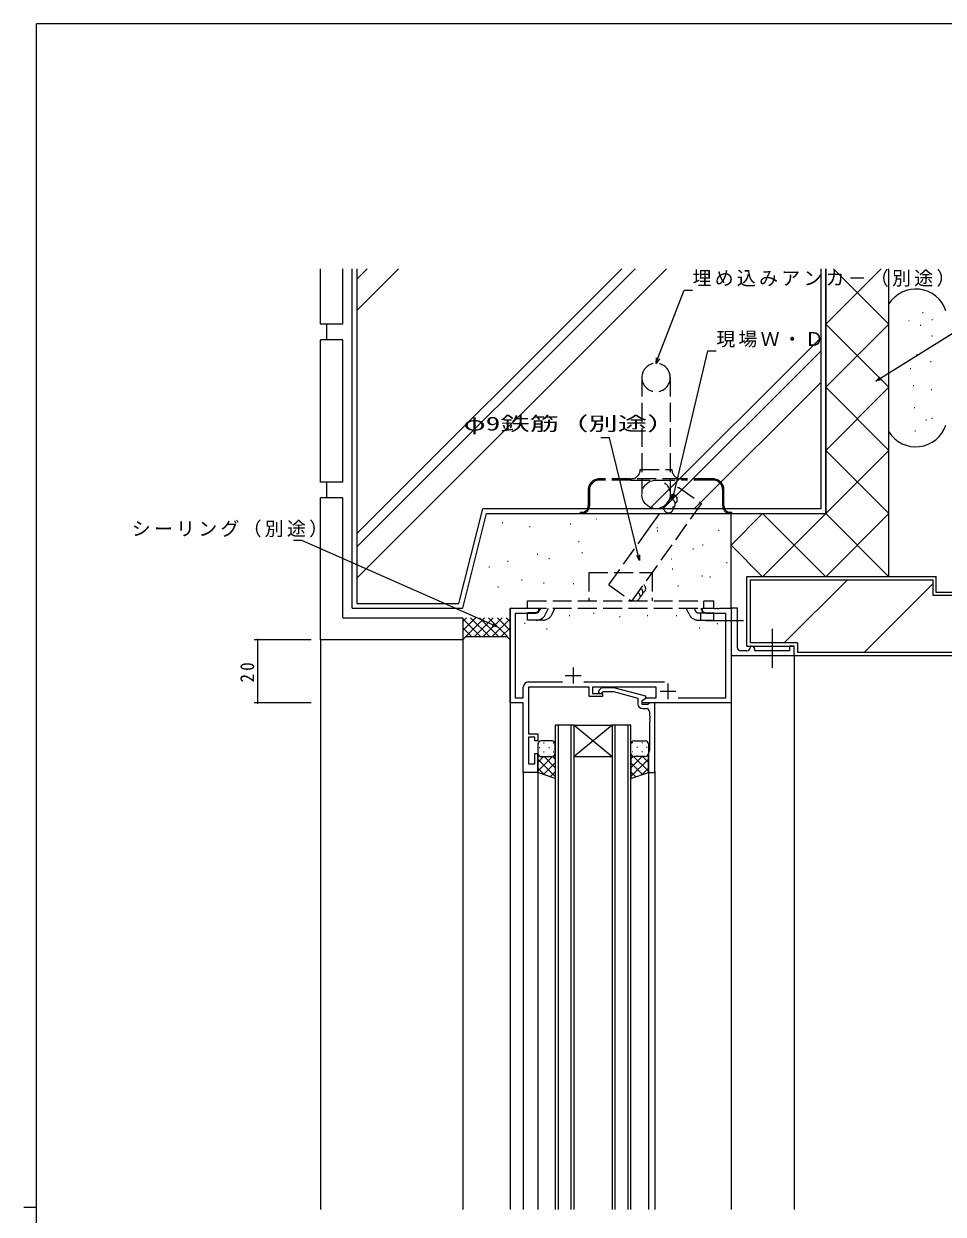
# Model space of a CAD drawing. Units: millimetres, scale not verified. Extents: x -567 to 567, y -403 to 403.
# Drawn here: x -566.7 to -275.6, y 21.8 to 399 of the extents above; entities that cross this region are included whole.
import ezdxf
from ezdxf.enums import TextEntityAlignment as Align

# ---------------------------------------------------------------- set-up
doc = ezdxf.new("R2010")
doc.units = ezdxf.units.MM
doc.header["$LTSCALE"] = 2
for name, pattern in [('USER2', [13, 10, -1, 1, -1]), ('USER3', [4, 3, -1]), ('USER4', [0.1875, 0.125, -0.0625])]:
    doc.linetypes.add(name, pattern=pattern)
for name, color, linetype, lineweight in [('0-1_YKK_ZWAK', 7, 'Continuous', 18), ('0-3_YKK_11', 7, 'Continuous', 18), ('0-4_YKK_12', 2, 'Continuous', 18), ('0-5_YSS_K', 3, 'Continuous', 18), ('0-6_YKK_13', 4, 'USER3', 18), ('0-7_YKK_D', 6, 'Continuous', 18)]:
    doc.layers.add(name, color=color, linetype=linetype, lineweight=lineweight)
doc.styles.add('ＭＳ ゴシック', font='')
doc.styles.get('ＭＳ ゴシック').set_extended_font_data('MS Gothic')

msp = doc.modelspace()

# ---------------------------------------------------------------- linework, layer by layer
at = {"layer": '0-1_YKK_ZWAK'}
for p, q in [((-562.726, -350.982), (-562.726, 399.018)), ((537.274, 399.018), (-562.726, 399.018)), ((-566.726, 24.018), (-562.726, 24.018))]:
    msp.add_line(p, q, dxfattribs=at)
at = {"layer": '0-3_YKK_11'}
for p, q in [((-412.728, 213.834), (-403.728, 213.834)), ((-412.728, 183.834), (-412.728, 213.834)), ((-411.098, 212.204), (-411.098, 185.464)), ((-404.819, 212.204), (-411.098, 212.204)), ((-403.728, 212.834), (-404.819, 212.204)), ((-403.728, 213.834), (-403.728, 212.834)), ((-351.728, 213.834), (-348.186, 213.834)), ((-351.728, 212.834), (-351.728, 213.834)), ((-350.637, 212.204), (-351.728, 212.834)), ((-344.358, 212.204), (-350.637, 212.204)), ((-348.186, 213.834), (-348.003, 213.714)), ((-348.003, 213.714), (-347.453, 213.714)), ((-347.453, 213.714), (-347.27, 213.834)), ((-347.27, 213.834), (-347.186, 213.834)), ((-347.186, 213.834), (-347.003, 213.714)), ((-347.003, 213.714), (-346.453, 213.714)), ((-346.453, 213.714), (-346.27, 213.834)), ((-346.27, 213.834), (-342.728, 213.834)), ((-344.358, 185.464), (-344.358, 212.204)), ((-342.728, 213.834), (-342.728, 183.834)), ((-342.728, 213.834), (-342.728, 200.334)), ((-340.728, 213.834), (-342.728, 213.834)), ((-340.728, 201.334), (-340.728, 213.834)), ((-342.728, 200.334), (-342.728, 198.834)), ((-337.728, 200.334), (-339.728, 200.334)), ((-336.728, 201.834), (-336.728, 201.334)), ((-336.228, 201.834), (-336.728, 201.834)), ((-335.228, 200.334), (-335.228, 200.834)), ((-324.228, 200.334), (-335.228, 200.334)), ((-324.228, 201.834), (-324.228, 200.334)), ((-322.728, 201.834), (-324.228, 201.834)), ((-322.728, 198.834), (-322.728, 201.834)), ((-342.728, 198.834), (-322.728, 198.834)), ((-395.228, 192.534), (-390.228, 192.534)), ((-392.728, 195.034), (-392.728, 190.034)), ((-408.528, 185.464), (-408.528, 188.864)), ((-406.928, 190.464), (-396.078, 190.464)), ((-406.898, 188.834), (-406.898, 174.034)), ((-387.628, 188.834), (-406.898, 188.834)), ((-389.377, 190.464), (-363.821, 190.464)), ((-387.628, 185.834), (-387.628, 188.834)), ((-386.628, 188.834), (-386.628, 186.834)), ((-366.428, 188.834), (-386.628, 188.834)), ((-383.776, 188.634), (-384.552, 187.858)), ((-379.831, 188.634), (-383.776, 188.634)), ((-369.728, 185.927), (-379.831, 188.634)), ((-366.428, 185.464), (-366.428, 188.834)), ((-362.728, 190.034), (-362.728, 185.034)), ((-411.098, 185.464), (-408.528, 185.464)), ((-383.428, 185.834), (-387.628, 185.834)), ((-386.628, 186.834), (-383.428, 186.834)), ((-383.704, 187.01), (-383.279, 187.434)), ((-383.428, 186.834), (-383.428, 185.834)), ((-383.279, 187.434), (-379.989, 187.434)), ((-379.989, 187.434), (-372.228, 185.354)), ((-372.228, 185.354), (-372.228, 183.534)), ((-370.928, 184.634), (-369.49, 185.464)), ((-370.928, 184.634), (-369.728, 185.327)), ((-369.728, 185.327), (-369.728, 185.927)), ((-369.49, 185.464), (-366.428, 185.464)), ((-365.228, 187.534), (-360.228, 187.534)), ((-359.488, 185.464), (-344.358, 185.464)), ((-408.528, 183.834), (-412.728, 183.834)), ((-408.528, 161.834), (-408.528, 183.834)), ((-370.928, 183.334), (-370.928, 184.634)), ((-370.928, 183.834), (-370.928, 184.634)), ((-342.728, 183.834), (-370.928, 183.834)), ((-369.128, 183.334), (-370.928, 183.334)), ((-370.728, 182.034), (-369.558, 182.034)), ((-368.928, 183.534), (-369.128, 183.334)), ((-368.628, 183.834), (-368.928, 183.534)), ((-366.928, 183.834), (-368.628, 183.834)), ((-366.928, 161.834), (-366.928, 183.834)), ((-368.558, 181.034), (-368.558, 179.792)), ((-368.558, 179.792), (-368.438, 179.609)), ((-368.438, 179.059), (-368.558, 178.876)), ((-368.558, 178.876), (-368.558, 178.792)), ((-368.558, 178.792), (-368.438, 178.609)), ((-368.438, 178.059), (-368.558, 177.876)), ((-368.558, 177.876), (-368.558, 168.85)), ((-368.438, 179.609), (-368.438, 179.059)), ((-368.438, 178.609), (-368.438, 178.059)), ((-406.898, 174.034), (-403.928, 174.034)), ((-403.928, 174.034), (-403.928, 171.834)), ((-406.898, 173.034), (-406.898, 164.534)), ((-404.928, 173.034), (-406.898, 173.034)), ((-404.928, 171.834), (-404.928, 173.034)), ((-403.928, 171.834), (-404.928, 171.834)), ((-404.928, 167.834), (-403.928, 167.834)), ((-404.928, 164.534), (-404.928, 167.834)), ((-403.928, 167.834), (-403.928, 161.834)), ((-368.558, 168.85), (-368.928, 167.834)), ((-368.928, 167.834), (-368.928, 161.834)), ((-406.898, 164.534), (-404.928, 164.534)), ((-403.928, 161.834), (-408.528, 161.834)), ((-368.928, 161.834), (-366.928, 161.834))]:
    msp.add_line(p, q, dxfattribs=at)
for centre, radius, start, end in [((-339.728, 201.334), 1, 179.99992, 270.00008), ((-337.728, 201.334), 1, 270.00004, 359.99985), ((-336.228, 200.834), 1, 359.99981, 89.99996), ((-406.928, 188.864), 1.6, 90.00001, 179.99999), ((-384.128, 187.434), 0.6, 134.99999, 315.00001), ((-370.728, 183.534), 1.5, 180.00001, 269.99999), ((-369.558, 181.034), 1, 0.00001, 89.99999)]:
    msp.add_arc(centre, radius, start, end, dxfattribs=at)
at = {"layer": '0-4_YKK_12'}
for p, q in [((-412.728, 213.834), (-412.728, 23.334)), ((-342.728, 213.834), (-342.728, 23.334)), ((-322.728, 198.834), (-322.728, 23.334)), ((-392.428, 176.833), (-398.428, 176.833)), ((-398.428, 176.833), (-398.428, 23.334)), ((-397.428, 23.334), (-397.428, 176.833)), ((-393.428, 176.833), (-393.428, 23.334)), ((-380.428, 176.833), (-392.428, 166.833)), ((-392.428, 176.833), (-380.428, 166.833)), ((-392.428, 176.833), (-380.428, 176.833)), ((-392.428, 23.334), (-392.428, 176.833)), ((-374.428, 176.833), (-380.428, 176.833)), ((-380.428, 176.833), (-380.428, 23.334)), ((-379.428, 23.334), (-379.428, 176.833)), ((-375.428, 176.833), (-375.428, 23.334)), ((-374.428, 23.334), (-374.428, 176.833)), ((-392.428, 166.833), (-380.428, 166.833)), ((-403.928, 162.334), (-403.928, 23.334)), ((-408.528, 162.133), (-408.528, 23.334)), ((-368.928, 162.133), (-368.928, 23.334)), ((-366.928, 162.134), (-366.928, 23.334))]:
    msp.add_line(p, q, dxfattribs=at)
at = {"layer": '0-5_YSS_K'}
for p, q in [((-472.726, 303.835), (-472.726, 321.345)), ((-465.726, 303.835), (-465.726, 321.345)), ((-462.728, 213.835), (-462.728, 321.345)), ((-363.233, 321.345), (-461.228, 223.35)), ((-448.086, 321.345), (-461.228, 308.203)), ((-373.133, 321.345), (-461.228, 233.25)), ((-457.986, 321.345), (-461.228, 318.102)), ((-377.375, 321.345), (-461.228, 237.492)), ((-461.228, 321.345), (-461.228, 215.335)), ((-314.228, 245.335), (-314.228, 321.345)), ((-312.728, 321.345), (-312.728, 243.835)), ((-312.728, 303.835), (-295.218, 321.345)), ((-312.728, 243.835), (-312.728, 321.345)), ((-292.728, 303.835), (-310.238, 321.345)), ((-292.728, 223.847), (-292.728, 321.345)), ((-292.728, 269.714), (-292.728, 310.249)), ((-282.053, 307.5), (-281.853, 307.5)), ((-465.726, 303.835), (-472.726, 303.835)), ((-470.726, 298.835), (-470.726, 303.835)), ((-312.728, 283.835), (-292.728, 303.835)), ((-292.728, 283.835), (-312.728, 303.835)), ((-286.483, 305.039), (-286.283, 305.039)), ((-282.792, 303.563), (-282.592, 303.563)), ((-279.101, 305.285), (-278.901, 305.285)), ((-465.726, 298.835), (-472.726, 298.835)), ((-472.726, 253.835), (-472.726, 298.835)), ((-465.726, 253.835), (-465.726, 298.835)), ((-314.228, 299.639), (-368.532, 245.335)), ((-279.101, 300.118), (-278.901, 300.118)), ((-314.228, 295.397), (-364.29, 245.335)), ((-284.022, 294.212), (-283.822, 294.212)), ((-279.593, 291.998), (-279.393, 291.998)), ((-285.99, 289.783), (-285.79, 289.783)), ((-314.228, 285.497), (-354.39, 245.335)), ((-312.728, 263.835), (-292.728, 283.835)), ((-292.728, 263.835), (-312.728, 283.835)), ((-285.006, 284.37), (-284.806, 284.37)), ((-279.347, 283.139), (-279.147, 283.139)), ((-284.76, 277.48), (-284.56, 277.48)), ((-281.069, 273.543), (-280.869, 273.543)), ((-279.101, 274.035), (-278.901, 274.035)), ((-284.514, 270.098), (-284.314, 270.098)), ((-292.728, 243.835), (-312.728, 263.835)), ((-312.728, 243.835), (-292.728, 263.835)), ((-465.726, 253.835), (-472.726, 253.835)), ((-470.726, 248.835), (-470.726, 253.835)), ((-472.726, 203.835), (-472.726, 248.835)), ((-465.726, 248.835), (-472.726, 248.835)), ((-465.726, 210.835), (-465.726, 248.835)), ((-428.899, 215.335), (-421.399, 245.335)), ((-314.228, 245.335), (-421.399, 245.335)), ((-427.728, 213.835), (-420.228, 243.835)), ((-420.228, 243.835), (-312.728, 243.835)), ((-385.397, 242.198), (-385.197, 242.198)), ((-342.728, 233.835), (-332.728, 243.835)), ((-342.728, 213.834), (-342.728, 243.835)), ((-332.728, 223.834), (-312.728, 243.835)), ((-312.727, 223.834), (-332.728, 243.835)), ((-312.73, 223.834), (-292.728, 243.835)), ((-292.728, 223.835), (-312.728, 243.835)), ((-415.18, 240.99), (-414.98, 240.99)), ((-406.57, 239.744), (-406.37, 239.744)), ((-393.647, 240.588), (-393.447, 240.588)), ((-366.279, 239.38), (-366.079, 239.38)), ((-366.1, 238.34), (-365.9, 238.34)), ((-346.684, 238.574), (-346.484, 238.574)), ((-391.031, 234.953), (-390.831, 234.953)), ((-351.789, 233.947), (-351.589, 233.947)), ((-404.112, 230.928), (-403.912, 230.928)), ((-389.961, 231.469), (-389.761, 231.469)), ((-354.872, 232.638), (-354.672, 232.638)), ((-332.727, 223.834), (-342.728, 233.835)), ((-419.406, 226.903), (-419.206, 226.903)), ((-413.57, 228.715), (-413.37, 228.715)), ((-400.487, 229.597), (-400.287, 229.597)), ((-361.65, 229.52), (-361.45, 229.52)), ((-361.422, 226.322), (-361.222, 226.322)), ((-344.142, 228.312), (-343.942, 228.312)), ((-409.143, 222.813), (-408.943, 222.813)), ((-351.991, 224.086), (-351.791, 224.086)), ((-349.491, 223.749), (-349.291, 223.749)), ((-336.728, 222.847), (-336.728, 202.847)), ((-336.728, 222.847), (-278.728, 222.847)), ((-325.865, 202.847), (-305.865, 222.847)), ((-278.728, 217.847), (-278.728, 222.847)), ((-277.728, 218.847), (-277.728, 223.847)), ((-416.589, 220.665), (-416.389, 220.665)), ((-402.125, 221.878), (-401.925, 221.878)), ((-392.768, 221.644), (-392.568, 221.644)), ((-359.55, 220.942), (-359.35, 220.942)), ((-300.581, 199.847), (-278.728, 221.7)), ((-262.728, 218.847), (-277.728, 218.847)), ((-461.228, 215.335), (-428.899, 215.335)), ((-261.728, 217.847), (-278.728, 217.847)), ((-462.728, 213.835), (-427.728, 213.835)), ((-393.994, 211.581), (-393.794, 211.581)), ((-386.274, 212.29), (-386.074, 212.29)), ((-378.022, 211.226), (-377.822, 211.226)), ((-369.327, 211.581), (-369.127, 211.581)), ((-360.099, 211.581), (-359.899, 211.581)), ((-465.726, 210.835), (-427.726, 210.835)), ((-427.726, 209.636), (-426.527, 210.835)), ((-427.726, 206.808), (-423.699, 210.835)), ((-427.726, 203.98), (-420.87, 210.835)), ((-427.726, 210.492), (-422.069, 204.835)), ((-427.726, 207.664), (-424.898, 204.835)), ((-425.241, 210.835), (-419.241, 204.835)), ((-424.042, 204.835), (-418.042, 210.835)), ((-422.412, 210.835), (-416.412, 204.835)), ((-421.214, 204.835), (-415.214, 210.835)), ((-419.584, 210.835), (-413.584, 204.835)), ((-418.385, 204.835), (-412.728, 210.492)), ((-416.755, 210.835), (-412.728, 206.808)), ((-415.557, 204.835), (-412.728, 207.664)), ((-413.927, 210.835), (-412.728, 209.636)), ((-408.191, 209.096), (-407.991, 209.096)), ((-352.823, 207.588), (-352.623, 207.588)), ((-347.144, 209.007), (-346.944, 209.007)), ((-472.726, 203.835), (-472.726, 23.334)), ((-426.726, 204.835), (-427.726, 203.835)), ((-427.726, 203.835), (-427.726, 23.334)), ((-401.181, 207.321), (-400.981, 207.321)), ((-337.728, 201.847), (-322.728, 201.847)), ((-321.728, 202.847), (-336.728, 202.847)), ((-322.728, 198.847), (-322.728, 201.847)), ((-321.728, 202.847), (-321.728, 199.847)), ((-322.728, 198.847), (-252.728, 198.848)), ((-253.728, 199.847), (-321.728, 199.847))]:
    msp.add_line(p, q, dxfattribs=at)
at = {"layer": '0-5_YSS_K', "linetype": 'USER3'}
for p, q in [((-368.907, 238.864), (-359.336, 252.251)), ((-359.336, 252.251), (-352.015, 247.017)), ((-381.487, 221.268), (-368.907, 238.864))]:
    msp.add_line(p, q, dxfattribs=at)
msp.add_lwpolyline([(-381.487, 221.268), (-374.165, 216.034), (-352.015, 247.017)], dxfattribs=at)
at = {"layer": '0-5_YSS_K'}
for points in [[(-337.728, 201.847), (-337.728, 223.847), (-277.728, 223.847)], [(-427.726, 210.835), (-427.726, 203.835), (-472.726, 203.835)], [(-426.726, 204.835), (-413.728, 204.835), (-412.728, 203.835)]]:
    msp.add_lwpolyline(points, dxfattribs=at)
for centre, start, end in [((-284.228, 304.982), 18.19487, 148.21167), ((-284.228, 274.982), 211.78833, 341.80513)]:
    msp.add_arc(centre, 10, start, end, dxfattribs=at)
at = {"layer": '0-5_YSS_K', "linetype": 'USER3'}
for centre, start, end in [((-361.253, 248.243), 304.43628, 118.90478), ((-362.548, 245.537), 150.1514, 70.27066), ((-361.9, 246.89), 304.43628, 92.97159)]:
    msp.add_arc(centre, 1.5, start, end, dxfattribs=at)
at = {"layer": '0-5_YSS_K', "linetype": 'USER4'}
for centre, start in [((-373.016, 217.641), 234.43689), ((-372.144, 218.861), 294.43686), ((-371.271, 220.082), 294.43686)]:
    msp.add_arc(centre, 1.5, start, 54.43687, dxfattribs=at)
at = {"layer": '0-6_YKK_13'}
for p, q in [((-370.978, 286.935), (-370.978, 249.935)), ((-361.978, 286.935), (-361.978, 249.935)), ((-371.478, 257.835), (-361.478, 257.835)), ((-374.478, 254.835), (-384.478, 254.835)), ((-374.478, 254.435), (-384.478, 254.435)), ((-358.478, 254.835), (-374.478, 254.835)), ((-374.478, 254.435), (-358.478, 254.435)), ((-348.478, 254.835), (-358.478, 254.835)), ((-348.478, 254.435), (-358.478, 254.435)), ((-387.978, 251.335), (-387.978, 246.235)), ((-387.578, 251.335), (-387.578, 246.235)), ((-345.378, 246.235), (-345.378, 251.335)), ((-344.978, 246.235), (-344.978, 251.335)), ((-390.478, 244.235), (-389.978, 244.235)), ((-389.978, 243.835), (-342.978, 243.835)), ((-342.978, 244.235), (-342.478, 244.235)), ((-387.729, 225.134), (-367.729, 225.134)), ((-387.729, 225.134), (-387.729, 216.134)), ((-367.729, 225.134), (-367.729, 216.134)), ((-407.229, 216.134), (-348.229, 216.134)), ((-407.229, 213.834), (-407.229, 216.134)), ((-351.405, 213.834), (-351.405, 216.134)), ((-348.229, 213.834), (-348.229, 216.134)), ((-407.229, 213.834), (-348.229, 213.834)), ((-407.229, 210.034), (-407.229, 212.334)), ((-404.456, 212.334), (-407.229, 212.334)), ((-403.113, 213.834), (-403.552, 212.906)), ((-401.474, 211.922), (-400.569, 213.834)), ((-399.406, 211.939), (-398.523, 213.834)), ((-356.052, 211.939), (-356.935, 213.834)), ((-354.398, 213.834), (-353.967, 212.911)), ((-353.061, 212.334), (-348.229, 212.334)), ((-352.345, 213.834), (-351.635, 212.334)), ((-352.286, 210.034), (-352.286, 212.334)), ((-348.229, 210.034), (-348.229, 212.334)), ((-404.456, 210.034), (-407.229, 210.034)), ((-402.397, 210.034), (-404.935, 210.034)), ((-353.061, 210.034), (-350.523, 210.034)), ((-350.523, 210.034), (-348.229, 210.034))]:
    msp.add_line(p, q, dxfattribs=at)
at = {"layer": '0-6_YKK_13', "linetype": 'USER2'}
for p, q in [((-338.785, 209.834), (-350.769, 209.834)), ((-329.728, 207.272), (-329.728, 194.901))]:
    msp.add_line(p, q, dxfattribs=at)
at = {"layer": '0-6_YKK_13', "linetype": 'Continuous'}
for p, q in [((-403.928, 170.834), (-403.928, 167.834)), ((-403.508, 169.754), (-403.308, 169.754)), ((-399.427, 171.834), (-402.928, 171.834)), ((-402.093, 171.169), (-401.893, 171.169)), ((-400.478, 169.754), (-400.278, 169.754)), ((-399.063, 171.169), (-398.863, 171.169)), ((-398.428, 167.834), (-398.428, 170.834)), ((-374.428, 167.834), (-374.428, 170.834)), ((-373.793, 171.169), (-373.993, 171.169)), ((-373.429, 171.834), (-369.928, 171.834)), ((-372.378, 169.754), (-372.578, 169.754)), ((-370.763, 171.169), (-370.963, 171.169)), ((-369.348, 169.754), (-369.548, 169.754)), ((-368.928, 170.834), (-368.928, 167.834)), ((-403.928, 161.834), (-403.928, 167.834)), ((-403.928, 162.175), (-399.269, 166.834)), ((-403.928, 165.003), (-402.097, 166.834)), ((-398.428, 160.486), (-403.928, 165.986)), ((-403.342, 166.924), (-403.308, 166.924)), ((-402.928, 166.834), (-399.428, 166.834)), ((-402.093, 168.339), (-401.893, 168.339)), ((-398.428, 163.315), (-401.947, 166.834)), ((-400.478, 166.924), (-400.278, 166.924)), ((-398.428, 166.143), (-399.119, 166.834)), ((-399.063, 168.339), (-398.863, 168.339)), ((-398.428, 167.834), (-398.428, 159.87)), ((-374.428, 167.834), (-374.428, 159.87)), ((-374.428, 163.315), (-370.909, 166.834)), ((-374.428, 166.143), (-373.737, 166.834)), ((-374.428, 160.486), (-368.928, 165.986)), ((-373.793, 168.339), (-373.993, 168.339)), ((-368.928, 162.175), (-373.587, 166.834)), ((-369.928, 166.834), (-373.428, 166.834)), ((-372.378, 166.924), (-372.578, 166.924)), ((-370.763, 168.339), (-370.963, 168.339)), ((-368.928, 165.003), (-370.758, 166.834)), ((-369.513, 166.924), (-369.548, 166.924)), ((-368.928, 161.834), (-368.928, 167.834)), ((-401.868, 161.098), (-403.928, 163.158)), ((-402.095, 161.179), (-398.428, 164.847)), ((-370.761, 161.179), (-374.428, 164.846)), ((-370.987, 161.098), (-368.928, 163.158)), ((-398.428, 159.87), (-403.928, 161.834)), ((-400.011, 160.435), (-398.428, 162.018)), ((-372.845, 160.435), (-374.428, 162.018)), ((-374.428, 159.87), (-368.928, 161.834))]:
    msp.add_line(p, q, dxfattribs=at)
at = {"layer": '0-6_YKK_13'}
for points in [[(-390.478, 244.235), (-390.478, 243.835), (-389.978, 243.835)], [(-342.978, 243.835), (-342.478, 243.835), (-342.478, 244.235)]]:
    msp.add_lwpolyline(points, dxfattribs=at)
msp.add_circle((-366.478, 249.935), 4.5, dxfattribs=at)
for centre, radius, start, end in [((-366.478, 286.935), 4.5, 0, 180), ((-366.478, 286.935), 4.5, 180, 0), ((-374.478, 257.835), 3, 270, 0), ((-358.478, 257.835), 3, 180, 270), ((-384.478, 251.335), 3.5, 90, 180), ((-384.478, 251.335), 3.1, 90, 180), ((-348.478, 251.335), 3.5, 0, 90), ((-348.478, 251.335), 3.1, 0, 90), ((-389.978, 246.235), 2, 270, 0), ((-389.978, 246.235), 2.4, 270, 0), ((-342.978, 246.235), 2.4, 180, 270), ((-342.978, 246.235), 2, 180, 270), ((-404.456, 213.334), 1, 270, 334.66912), ((-404.456, 213.334), 3.3, 270, 334.66912), ((-402.397, 213.334), 3.3, 270, 335), ((-353.061, 213.334), 3.3, 205, 270), ((-353.061, 213.334), 1, 205, 270)]:
    msp.add_arc(centre, radius, start, end, dxfattribs=at)
at = {"layer": '0-6_YKK_13', "linetype": 'Continuous'}
for centre, start, end in [((-402.928, 170.834), 90.00024, 180.00024), ((-399.428, 170.834), 0.00024, 90.00024), ((-373.428, 170.834), 89.9999, 179.9999), ((-369.928, 170.834), 359.9999, 89.9999), ((-402.928, 167.834), 180.00024, 270.00024), ((-399.428, 167.834), 270.00024, 0.00024), ((-373.428, 167.834), 179.9999, 269.9999), ((-369.928, 167.834), 269.9999, 359.9999)]:
    msp.add_arc(centre, 1, start, end, dxfattribs=at)
at = {"layer": '0-7_YKK_D'}
for p, q in [((-365.873, 293.024), (-357.63, 314.647)), ((-357.63, 314.647), (-354.93, 314.647)), ((-295.411, 286.701), (-257.568, 310.394)), ((-360.863, 249.898), (-350.119, 295.432)), ((-350.119, 295.432), (-347.419, 295.432)), ((-366.478, 291.435), (-366.298, 293.186)), ((-366.478, 291.435), (-365.873, 293.024)), ((-365.447, 292.861), (-366.478, 291.435)), ((-296.852, 285.799), (-295.652, 287.087)), ((-296.852, 285.799), (-295.411, 286.701)), ((-295.169, 286.315), (-296.852, 285.799)), ((-381.266, 267.822), (-383.966, 267.822)), ((-372.133, 230.631), (-381.266, 267.822)), ((-361.253, 248.243), (-361.306, 250.002)), ((-361.253, 248.243), (-360.863, 249.898)), ((-360.419, 249.793), (-361.253, 248.243)), ((-478.63, 235.272), (-481.33, 235.272)), ((-418.211, 208.594), (-478.63, 235.272)), ((-371.727, 228.98), (-372.575, 230.523)), ((-371.727, 228.98), (-372.133, 230.631)), ((-371.69, 230.74), (-371.727, 228.98)), ((-416.656, 207.907), (-418.395, 208.177)), ((-416.656, 207.907), (-418.211, 208.594)), ((-418.027, 209.011), (-416.656, 207.907)), ((-475.726, 203.835), (-493.726, 203.835)), ((-492.726, 203.835), (-492.726, 183.834)), ((-475.726, 183.834), (-493.726, 183.834))]:
    msp.add_line(p, q, dxfattribs=at)
for centre, start, end in [((-492.726, 203.835), 90, 270), ((-492.726, 203.835), 270, 90), ((-492.726, 183.834), 90, 270), ((-492.726, 183.834), 270, 90)]:
    msp.add_arc(centre, 0.106, start, end, dxfattribs=at)

# ---------------------------------------------------------------- texts
at = {"layer": '0-7_YKK_D', "color": 7, "style": 'ＭＳ ゴシック', "width": 1.55}
msp.add_text('φ9鉄筋（別途）', height=4.399, dxfattribs=at).set_placement((-427.486, 268.822), align=Align.BOTTOM_LEFT)
at = {"layer": '0-7_YKK_D', "color": 7, "char_height": 4.399, "attachment_point": 7, "style": 'ＭＳ ゴシック'}
for s, insert in [('\\T1.17;埋め込みアンカ－（別途）', (-354.93, 315.647)), ('\\T1.17;現場Ｗ・Ｄ', (-347.419, 296.432)), ('\\T1.17;シーリング（別途）', (-532.53, 236.272))]:
    msp.add_mtext(s, dxfattribs=dict(at, insert=insert))
at = {"layer": '0-7_YKK_D', "color": 7, "insert": (-493.726, 190.314), "char_height": 4.399, "attachment_point": 7, "rotation": 90, "style": 'ＭＳ ゴシック'}
msp.add_mtext('\\T1.37;\\W0.9;20', dxfattribs=at)

doc.saveas('drawing.dxf')
